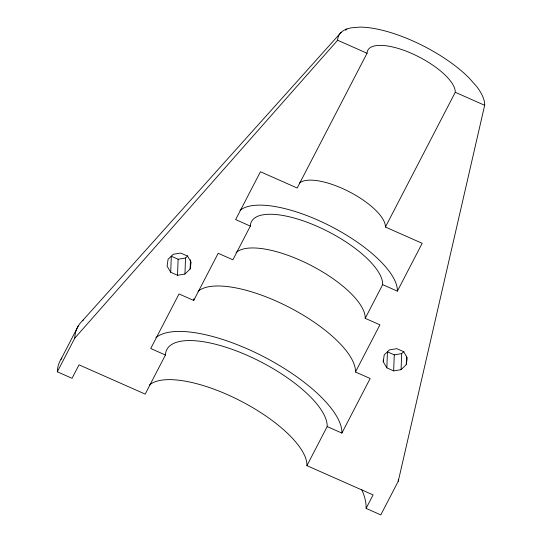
<?xml version="1.0" encoding="UTF-8"?>
<svg xmlns="http://www.w3.org/2000/svg" width="542" height="542" viewBox="0 0 542 542"><rect width="100%" height="100%" fill="white"/><g stroke="black" fill="none" stroke-linecap="round" stroke-linejoin="round"><path stroke-width="0.81" d="M170.71 272.267L167.099 266.156L168.074 259.279L173.257 254.273L180.676 253.039L187.491 256.054L191.102 262.165L190.127 269.035L184.944 274.049L177.525 275.282L170.71 272.267L171.299 256.231L178.115 259.245L185.527 258.012L187.837 255.783M177.525 275.282L178.115 259.245M184.944 274.049L185.527 258.012M190.127 269.035L190.466 259.753M383.241 361.765L384.217 354.895L389.4 349.888L396.819 348.655L403.634 351.67L407.245 357.781L406.27 364.651L401.087 369.658L393.668 370.891L386.853 367.876L383.241 361.765L383.302 360.078M386.853 367.876L387.442 351.839L394.258 354.854L401.669 353.621L403.98 351.399M393.668 370.891L394.258 354.854M401.087 369.658L401.669 353.621M406.27 364.651L406.581 356.209M361.582 489.318A162.803 58.875 27.4 0 1 366.101 508.396L380.802 514.9L398.268 481.208L484.67 105.297A81.402 29.437 27.4 0 0 476.547 86.341L468.735 77.567L463.972 73.095A81.402 29.437 27.4 0 0 360.003 27.1L350.681 27.913L346.873 28.977L345.749 30.244M60.941 359.414L78.4 325.728M198.087 291.298A89.538 32.378 27.4 0 1 288.527 306.975A89.538 32.378 27.4 0 1 355.464 371.995L370.172 378.499L341.88 433.078L327.178 426.574A89.538 32.378 27.4 0 0 247.599 355.518A89.538 32.378 27.4 0 0 165.439 355.024L145.181 394.102L79.017 364.834L72.032 378.309L57.33 371.805L74.789 338.113A179.084 64.762 27.4 0 1 83.617 319.719M165.439 355.024L150.737 348.52L179.023 293.947L193.724 300.451L218.175 253.283L232.877 259.787L250.343 226.102A73.258 26.49 27.4 0 1 317.565 226.502A73.258 26.49 27.4 0 1 382.672 284.638L397.374 291.142L422.177 243.304L385.416 227.044A48.841 17.662 27.4 0 0 348.472 191.36A48.841 17.662 27.4 0 0 299.299 183.271M484.67 105.297L455.266 92.289A48.841 17.662 27.4 0 0 411.859 53.529A48.841 17.662 27.4 0 0 367.042 53.265L297.192 188.02L260.438 171.76L235.641 219.591L250.343 226.102M385.416 227.044L455.266 92.289M355.464 371.995L379.915 324.834L365.213 318.33L382.672 284.638M366.101 508.396L373.086 494.921L306.921 465.653L327.178 426.574M74.789 338.113L337.639 40.25A81.402 29.437 27.4 0 1 346.873 28.977M82.506 320.715L341.142 32.344M337.639 40.25L367.042 53.265M398.289 479.656A179.084 64.762 27.4 0 1 398.268 481.208M57.33 371.805A179.084 64.762 27.4 0 1 61.822 358.086M193.724 300.451A89.538 32.378 27.4 0 1 193.887 298.757M155.886 337.707A105.819 38.265 27.4 0 1 262.768 356.229A105.819 38.265 27.4 0 1 341.88 433.078M149.538 384.956A89.538 32.378 27.4 0 1 239.977 400.626A89.538 32.378 27.4 0 1 306.921 465.653M236.034 252.667A73.258 26.49 27.4 0 1 309.8 264.801A73.258 26.49 27.4 0 1 365.213 318.33M239.998 210.445A89.538 32.378 27.4 0 1 330.437 226.122A89.538 32.378 27.4 0 1 397.374 291.142"/></g></svg>
